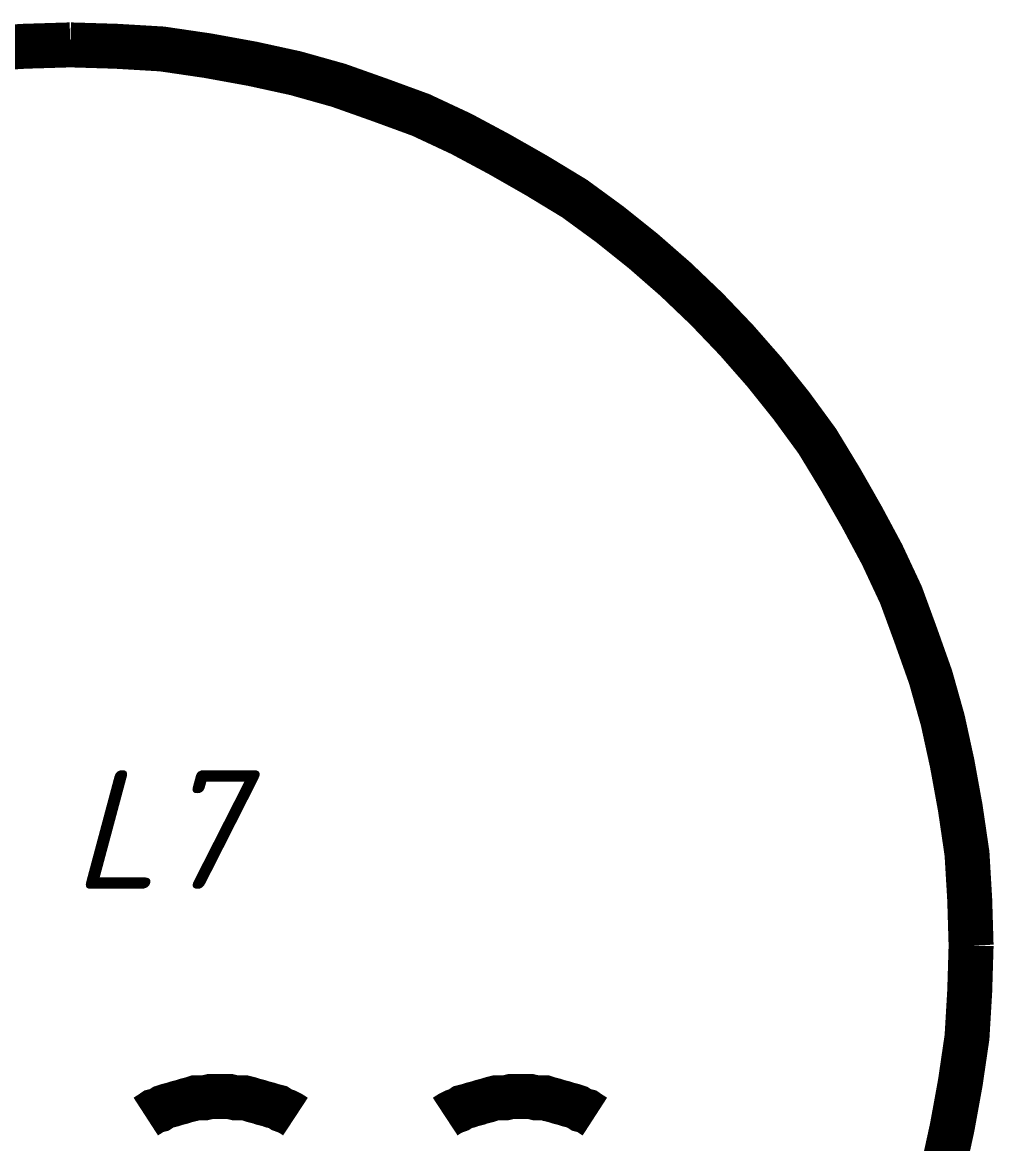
# Model space of a CAD drawing. Header units: inches. Extents: x 0 to 841, y 0 to 594.
# Drawn here: x 504.21 to 520.39, y 61.7 to 80.37 of the extents above; entities that cross this region are included whole.
import ezdxf

# ---------------------------------------------------------------- set-up
doc = ezdxf.new("R2010")
doc.units = ezdxf.units.IN
doc.layers.add('Sheet', color=255, linetype='Continuous')
doc.styles.get("Standard").update_dxf_attribs({"font": 'isocpeui.ttf'})

msp = doc.modelspace()

# ---------------------------------------------------------------- linework, layer by layer
at = {"layer": 'Sheet'}
for points in [[(503.482, 79.932, 0.749, 0.749, 0), (504.245, 79.977, 0.749, 0.749, 0), (505.009, 80, 0.749, 0.749, 0)], [(505.009, 80, 0.749, 0.749, 0), (504.245, 79.977, 0.749, 0.749, 0), (503.482, 79.932, 0.749, 0.749, 0)], [(505.009, 80, 0.749, 0.749, 0), (505.009, 80, 0.749, 0.749, 0)], [(505.009, 80, 0.749, 0.749, 0), (505.772, 79.977, 0.749, 0.749, 0), (506.536, 79.932, 0.749, 0.749, 0), (507.299, 79.82, 0.749, 0.749, 0), (508.041, 79.685, 0.749, 0.749, 0), (508.759, 79.528, 0.749, 0.749, 0), (509.478, 79.326, 0.749, 0.749, 0), (510.174, 79.079, 0.749, 0.749, 0), (510.848, 78.832, 0.749, 0.749, 0), (511.521, 78.517, 0.749, 0.749, 0), (512.15, 78.18, 0.749, 0.749, 0), (512.779, 77.821, 0.749, 0.749, 0), (513.408, 77.439, 0.749, 0.749, 0), (513.992, 77.012, 0.749, 0.749, 0), (514.553, 76.563, 0.749, 0.749, 0), (515.092, 76.092, 0.749, 0.749, 0), (515.609, 75.598, 0.749, 0.749, 0), (516.103, 75.081, 0.749, 0.749, 0), (516.575, 74.542, 0.749, 0.749, 0), (517.024, 73.98, 0.749, 0.749, 0), (517.45, 73.397, 0.749, 0.749, 0), (517.832, 72.768, 0.749, 0.749, 0), (518.191, 72.139, 0.749, 0.749, 0), (518.528, 71.51, 0.749, 0.749, 0), (518.843, 70.836, 0.749, 0.749, 0), (519.09, 70.162, 0.749, 0.749, 0), (519.337, 69.466, 0.749, 0.749, 0), (519.539, 68.748, 0.749, 0.749, 0), (519.696, 68.029, 0.749, 0.749, 0), (519.831, 67.288, 0.749, 0.749, 0), (519.943, 66.524, 0.749, 0.749, 0), (519.988, 65.76, 0.749, 0.749, 0), (520.011, 64.997, 0.749, 0.749, 0)], [(520.011, 64.997, 0.749, 0.749, 0), (519.988, 65.76, 0.749, 0.749, 0), (519.943, 66.524, 0.749, 0.749, 0), (519.831, 67.288, 0.749, 0.749, 0), (519.696, 68.029, 0.749, 0.749, 0), (519.539, 68.748, 0.749, 0.749, 0), (519.337, 69.466, 0.749, 0.749, 0), (519.09, 70.162, 0.749, 0.749, 0), (518.843, 70.836, 0.749, 0.749, 0), (518.528, 71.51, 0.749, 0.749, 0), (518.191, 72.139, 0.749, 0.749, 0), (517.832, 72.768, 0.749, 0.749, 0), (517.45, 73.397, 0.749, 0.749, 0), (517.024, 73.98, 0.749, 0.749, 0), (516.575, 74.542, 0.749, 0.749, 0), (516.103, 75.081, 0.749, 0.749, 0), (515.609, 75.598, 0.749, 0.749, 0), (515.092, 76.092, 0.749, 0.749, 0), (514.553, 76.563, 0.749, 0.749, 0), (513.992, 77.012, 0.749, 0.749, 0), (513.408, 77.439, 0.749, 0.749, 0), (512.779, 77.821, 0.749, 0.749, 0), (512.15, 78.18, 0.749, 0.749, 0), (511.521, 78.517, 0.749, 0.749, 0), (510.848, 78.832, 0.749, 0.749, 0), (510.174, 79.079, 0.749, 0.749, 0), (509.478, 79.326, 0.749, 0.749, 0), (508.759, 79.528, 0.749, 0.749, 0), (508.041, 79.685, 0.749, 0.749, 0), (507.299, 79.82, 0.749, 0.749, 0), (506.536, 79.932, 0.749, 0.749, 0), (505.772, 79.977, 0.749, 0.749, 0), (505.009, 80, 0.749, 0.749, 0)], [(520.011, 64.997, 0.749, 0.749, 0), (519.988, 64.233, 0.749, 0.749, 0), (519.943, 63.47, 0.749, 0.749, 0), (519.831, 62.706, 0.749, 0.749, 0), (519.696, 61.965, 0.749, 0.749, 0), (519.539, 61.246, 0.749, 0.749, 0)], [(519.539, 61.246, 0.749, 0.749, 0), (519.696, 61.965, 0.749, 0.749, 0), (519.831, 62.706, 0.749, 0.749, 0), (519.943, 63.47, 0.749, 0.749, 0), (519.988, 64.233, 0.749, 0.749, 0), (520.011, 64.997, 0.749, 0.749, 0)], [(520.011, 64.997, 0.749, 0.749, 0), (520.011, 64.997, 0.749, 0.749, 0), (520.011, 64.997, 0.749, 0.749, 0), (520.011, 64.997, 0.749, 0.749, 0), (520.011, 64.997, 0.749, 0.749, 0), (520.011, 64.997, 0.749, 0.749, 0), (520.011, 64.997, 0.749, 0.749, 0), (520.011, 64.997, 0.749, 0.749, 0), (520.011, 64.997, 0.749, 0.749, 0), (520.011, 64.997, 0.749, 0.749, 0), (520.011, 64.997, 0.749, 0.749, 0), (520.011, 64.997, 0.749, 0.749, 0), (520.011, 64.997, 0.749, 0.749, 0), (520.011, 64.997, 0.749, 0.749, 0), (520.011, 64.997, 0.749, 0.749, 0), (520.011, 64.997, 0.749, 0.749, 0), (520.011, 64.997, 0.749, 0.749, 0), (520.011, 64.997, 0.749, 0.749, 0), (520.011, 64.997, 0.749, 0.749, 0), (520.011, 64.997, 0.749, 0.749, 0), (520.011, 64.997, 0.749, 0.749, 0), (520.011, 64.997, 0.749, 0.749, 0), (520.011, 64.997, 0.749, 0.749, 0), (520.011, 64.997, 0.749, 0.749, 0), (520.011, 64.997, 0.749, 0.749, 0), (520.011, 64.997, 0.749, 0.749, 0), (520.011, 64.997, 0.749, 0.749, 0), (520.011, 64.997, 0.749, 0.749, 0), (520.011, 64.997, 0.749, 0.749, 0), (520.011, 64.997, 0.749, 0.749, 0), (520.011, 64.997, 0.749, 0.749, 0), (520.011, 64.997, 0.749, 0.749, 0), (520.011, 64.997, 0.749, 0.749, 0)], [(520.011, 64.997, 0.749, 0.749, 0), (520.011, 64.997, 0.749, 0.749, 0)], [(508.759, 62.145, 0.749, 0.749, 0), (508.692, 62.189, 0.749, 0.749, 0), (508.602, 62.234, 0.749, 0.749, 0), (508.535, 62.257, 0.749, 0.749, 0), (508.467, 62.302, 0.749, 0.749, 0), (508.377, 62.324, 0.749, 0.749, 0), (508.31, 62.347, 0.749, 0.749, 0), (508.22, 62.369, 0.749, 0.749, 0), (508.153, 62.392, 0.749, 0.749, 0), (508.063, 62.414, 0.749, 0.749, 0), (507.996, 62.436, 0.749, 0.749, 0), (507.906, 62.459, 0.749, 0.749, 0), (507.816, 62.459, 0.749, 0.749, 0), (507.749, 62.459, 0.749, 0.749, 0), (507.659, 62.481, 0.749, 0.749, 0), (507.591, 62.481, 0.749, 0.749, 0), (507.502, 62.481, 0.749, 0.749, 0), (507.434, 62.481, 0.749, 0.749, 0), (507.344, 62.481, 0.749, 0.749, 0), (507.255, 62.459, 0.749, 0.749, 0), (507.187, 62.459, 0.749, 0.749, 0), (507.097, 62.459, 0.749, 0.749, 0), (507.03, 62.436, 0.749, 0.749, 0), (506.94, 62.414, 0.749, 0.749, 0), (506.873, 62.392, 0.749, 0.749, 0), (506.783, 62.369, 0.749, 0.749, 0), (506.716, 62.347, 0.749, 0.749, 0), (506.626, 62.324, 0.749, 0.749, 0), (506.558, 62.302, 0.749, 0.749, 0), (506.491, 62.257, 0.749, 0.749, 0), (506.401, 62.234, 0.749, 0.749, 0), (506.334, 62.189, 0.749, 0.749, 0), (506.266, 62.145, 0.749, 0.749, 0)], [(513.745, 62.145, 0.749, 0.749, 0), (513.677, 62.189, 0.749, 0.749, 0), (513.61, 62.234, 0.749, 0.749, 0), (513.52, 62.257, 0.749, 0.749, 0), (513.453, 62.302, 0.749, 0.749, 0), (513.385, 62.324, 0.749, 0.749, 0), (513.296, 62.347, 0.749, 0.749, 0), (513.228, 62.369, 0.749, 0.749, 0), (513.138, 62.392, 0.749, 0.749, 0), (513.071, 62.414, 0.749, 0.749, 0), (512.981, 62.436, 0.749, 0.749, 0), (512.914, 62.459, 0.749, 0.749, 0), (512.824, 62.459, 0.749, 0.749, 0), (512.757, 62.459, 0.749, 0.749, 0), (512.667, 62.481, 0.749, 0.749, 0), (512.577, 62.481, 0.749, 0.749, 0), (512.51, 62.481, 0.749, 0.749, 0), (512.42, 62.481, 0.749, 0.749, 0), (512.352, 62.481, 0.749, 0.749, 0), (512.263, 62.459, 0.749, 0.749, 0), (512.195, 62.459, 0.749, 0.749, 0), (512.105, 62.459, 0.749, 0.749, 0), (512.016, 62.436, 0.749, 0.749, 0), (511.948, 62.414, 0.749, 0.749, 0), (511.858, 62.392, 0.749, 0.749, 0), (511.791, 62.369, 0.749, 0.749, 0), (511.701, 62.347, 0.749, 0.749, 0), (511.634, 62.324, 0.749, 0.749, 0), (511.544, 62.302, 0.749, 0.749, 0), (511.477, 62.257, 0.749, 0.749, 0), (511.409, 62.234, 0.749, 0.749, 0), (511.319, 62.189, 0.749, 0.749, 0), (511.252, 62.145, 0.749, 0.749, 0)]]:
    msp.add_lwpolyline(points, format="xyseb", dxfattribs=at)

# ---------------------------------------------------------------- texts
msp.add_text('L7', height=1.9764, dxfattribs=at).set_placement((505.031, 65.94))

doc.saveas('drawing.dxf')
